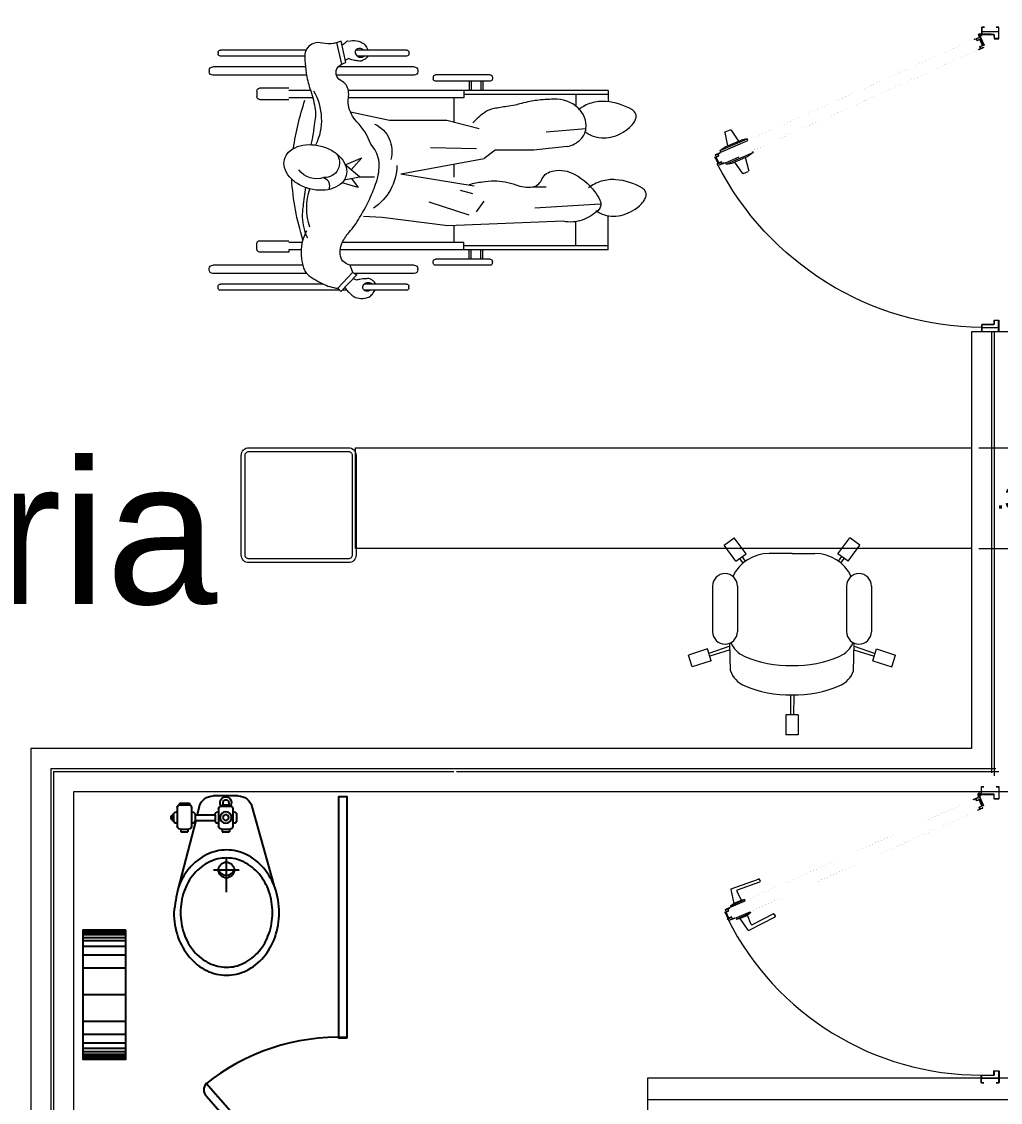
# Model space of a CAD drawing. Header units: millimetres. Extents: x 744843 to 745492, y 2520966 to 2521458.
# Drawn here: x 745340.557 to 745343.969, y 2521141.439 to 2521145.206 of the extents above; entities that cross this region are included whole.
import ezdxf

# ---------------------------------------------------------------- set-up
doc = ezdxf.new("R2010")
doc.units = ezdxf.units.MM
doc.header["$PDMODE"] = 35
doc.header["$PDSIZE"] = 1
for name, color, linetype, lineweight in [('A-Columnas_Secun', 74, 'Continuous', 20), ('A_Cotas_Interiores', 8, 'Continuous', 20), ('A_Muebles', 8, 'Continuous', 20), ('A_Muros', 30, 'Continuous', 20), ('A_Puertas', 8, 'Continuous', 0), ('A_Textos', 4, 'Continuous', 20), ('A_Ventanas', 4, 'Continuous', 20)]:
    doc.layers.add(name, color=color, linetype=linetype, lineweight=lineweight)
doc.layers.add('A_Mamparas de Baño', color=43, linetype='Continuous')
doc.layers.add('A_Muebles_fijos', color=8, linetype='Continuous')
doc.styles.add('escal 300', font='arial.ttf', dxfattribs={"height": 0.5})
doc.dimstyles.new('EJES', dxfattribs={"dimtxt": 0.25, "dimasz": 0.25, "dimexe": 0.5, "dimexo": 0.25, "dimgap": 0.01, "dimtad": 0, "dimtih": 1, "dimtoh": 1, "dimzin": 4, "dimdsep": 46, "dimtxsty": 'Standard', "dimblk": 'ORIGIN', "dimcen": 0.09, "dimclrd": 8, "dimclre": 8, "dimclrt": 4, "dimadec": 1, "dimazin": 0, "dimtfac": 1, "dimtofl": 0, "dimtmove": 2, "dimatfit": 3, "dimfxl": 0.15, "dimtolj": 1, "dimtzin": 0, "dimlwd": -1, "dimlwe": -1, "dimarcsym": 0})

# ---------------------------------------------------------------- blocks, each defined once
blk = doc.blocks.new('puerta 100')
at = {"layer": 'A_Puertas'}
for p, q in [((0.4022, 0.8858), (0.3627, 0.795)), ((0.4077, 0.8834), (0.3682, 0.7926)), ((0.4022, 0.8858), (0.39, 0.8691)), ((0.4077, 0.8834), (0.4022, 0.8858)), ((0.4121, 0.8882), (0.4102, 0.889)), ((0.3387, 0.8689), (0.3317, 0.8527)), ((0.333, 0.8485), (0.3704, 0.8241)), ((0.3417, 0.8705), (0.3864, 0.8608)), ((0.39, 0.8691), (0.3666, 0.8153)), ((0.4488, 0.8655), (0.4093, 0.7748)), ((0.4449, 0.8452), (0.4215, 0.7914)), ((0.4432, 0.8679), (0.4233, 0.822)), ((0.4488, 0.8655), (0.4433, 0.8679)), ((0.4437, 0.8722), (0.4449, 0.8717)), ((0.4488, 0.8655), (0.4449, 0.8452)), ((0.3627, 0.795), (0.3666, 0.8153)), ((0.4789, 0.8108), (0.4413, 0.8369)), ((0.4797, 0.8076), (0.4727, 0.7914)), ((0.3682, 0.7926), (0.3627, 0.795)), ((0.4038, 0.7772), (0.4093, 0.7748)), ((0.4093, 0.7748), (0.4215, 0.7914)), ((0.4687, 0.7895), (0.4253, 0.8002)), ((0, 0.0008), (0, -0.0554)), ((0.0079, 0.0036), (0.0079, 0.0018)), ((0.0079, 0.0008), (0.0079, -0.03)), ((0.0092, 0.0028), (0.0092, 0.0018)), ((0.0092, 0.0008), (0.0092, -0.03)), ((0.0163, 0.0065), (0.046, -0.0065)), ((0.0164, 0.0079), (0.0465, -0.0053)), ((0.0263, 0.0269), (0.0197, 0.0118)), ((0.0211, 0.0124), (0.024, 0.019)), ((0.024, 0.019), (0.0296, 0.0165)), ((0.0244, 0.0199), (0.0272, 0.0265)), ((0.031, 0.017), (0.0244, 0.0199)), ((0.0296, 0.0165), (0.0247, 0.0052)), ((0.0247, 0.0052), (0.0464, -0.0043)), ((0.0272, 0.0265), (0.026, 0.0271)), ((0.0272, 0.0265), (0.0263, 0.0269)), ((0.0269, 0.0076), (0.031, 0.017)), ((0.0467, -0.001), (0.0269, 0.0076)), ((0.0464, -0.0043), (0.0513, 0.007)), ((0.0508, 0.0084), (0.0467, -0.001)), ((0.0574, 0.0055), (0.0508, 0.0084)), ((0.0513, 0.007), (0.057, 0.0046)), ((0.057, 0.0046), (0.0541, -0.002)), ((0.0547, -0.0034), (0.0612, 0.0117)), ((0.0603, 0.0121), (0.0574, 0.0055)), ((0.0603, 0.0121), (0.0615, 0.0116)), ((0.0612, 0.0117), (0.0603, 0.0121)), ((1, 0.0009), (1, -0.0554)), ((0.0079, -0.03), (0.008, -0.0301)), ((0.008, -0.0301), (0.0091, -0.0301)), ((0.0091, -0.0301), (0.0092, -0.03)), ((0.0462, -0.0064), (0.0466, -0.0054)), ((0.0466, -0.0054), (0.0465, -0.0053))]:
    blk.add_line(p, q, dxfattribs=at)
at = {"layer": 'A_Puertas', "const_width": 0.000051}
for points in [[(0.0228, 0.0138), (0.0216, 0.011, -1), (0.0198, 0.0118), (0.4037, 0.8731), (0.4163, 0.9021, -1), (0.4181, 0.9013), (0.4169, 0.8985), (0.4173, 0.8983), (0.4186, 0.9011, 1), (0.4159, 0.9023), (0.4032, 0.8733), (0.0193, 0.012, 1), (0.022, 0.0108), (0.0233, 0.0136)], [(0.054, 0.0002), (0.0528, -0.0026, 1), (0.0546, -0.0034), (0.4385, 0.8579), (0.4511, 0.8869, 1), (0.4493, 0.8877), (0.4481, 0.885), (0.4476, 0.8851), (0.4489, 0.8879, -1), (0.4516, 0.8868), (0.4389, 0.8577), (0.055, -0.0035, -1), (0.0523, -0.0024), (0.0536, 0.0004)]]:
    blk.add_lwpolyline(points, format="xyb", close=True, dxfattribs=at)
at = {"layer": 'A_Puertas'}
for points in [[(0.444, 0.8911), (0.4242, 0.8998), (0.4201, 0.8903), (0.4135, 0.8932), (0.4106, 0.8866), (0.4097, 0.887), (0.4162, 0.9021, -2.414214), (0.4168, 0.9008), (0.4139, 0.8942), (0.4196, 0.8917), (0.4253, 0.9049), (0.4263, 0.9045), (0.4254, 0.9026), (0.4453, 0.894), (0.4461, 0.8959), (0.447, 0.8955), (0.4413, 0.8822), (0.4469, 0.8798), (0.4498, 0.8864, -2.414214), (0.4512, 0.8869), (0.4446, 0.8718), (0.4437, 0.8722), (0.4465, 0.8788), (0.4399, 0.8817)], [(-0.0153, -0.0074), (-0.0153, 0.0007, -0.414214), (-0.0143, 0.0018), (0.0092, 0.0018, -0.414214), (0.0102, 0.0007), (0.0102, -0.039, 0.414214), (0.0112, -0.04), (0.0234, -0.04, -0.414214), (0.0245, -0.0411), (0.0245, -0.0553, -0.414214), (0.0234, -0.0564), (-0.0143, -0.0564, -0.414214), (-0.0153, -0.0553), (-0.0153, -0.0472), (-0.0144, -0.0472), (-0.0144, -0.0553, 0.414214), (-0.0143, -0.0554), (0.0234, -0.0554, 0.414214), (0.0236, -0.0553), (0.0236, -0.0411, 0.414214), (0.0234, -0.041), (0.0112, -0.041, -0.414214), (0.0093, -0.039), (0.0093, 0.0007, 0.414214), (0.0092, 0.0008), (-0.0143, 0.0008, 0.414214), (-0.0144, 0.0007), (-0.0144, -0.0074)], [(1.0153, -0.0074), (1.0153, 0.0008, 0.414214), (1.0143, 0.0018), (0.9908, 0.0018, 0.414214), (0.9898, 0.0008), (0.9898, -0.039, -0.414214), (0.9888, -0.04), (0.9766, -0.04, 0.414214), (0.9755, -0.041), (0.9755, -0.0553, 0.414214), (0.9766, -0.0563), (1.0143, -0.0563, 0.414214), (1.0153, -0.0553), (1.0153, -0.0471), (1.0144, -0.0471), (1.0144, -0.0553, -0.414214), (1.0143, -0.0554), (0.9766, -0.0554, -0.414214), (0.9764, -0.0553), (0.9764, -0.041, -0.414214), (0.9766, -0.0409), (0.9888, -0.0409, 0.414214), (0.9907, -0.039), (0.9907, 0.0008, -0.414214), (0.9908, 0.0009), (1.0143, 0.0009, -0.414214), (1.0144, 0.0008), (1.0144, -0.0074)]]:
    blk.add_lwpolyline(points, format="xyb", close=True, dxfattribs=at)
blk.add_circle((0.0112, 0.0075), 0.00206, dxfattribs=at)
for centre, radius, start, end in [((-0.0132, -0.0073), 1.0133, 0.5148, 63.0151), ((0.3351, 0.8515), 0.00361, 160.494, 235.1824), ((0.3411, 0.868), 0.00255, 77.5154, 158.651), ((0.4774, 0.8087), 0.00255, 334.3213, 55.4569), ((0.4695, 0.793), 0.00361, 257.7899, 332.4783), ((0.0112, 0.0075), 0.00515, 246.3532, 229.4548), ((0.0207, 0.0114), 0.00103, 156.4861, 66.4861), ((0.0537, -0.003), 0.00103, 66.4861, 336.4861)]:
    blk.add_arc(centre, radius, start, end, dxfattribs=at)
blk = doc.blocks.new('Silla_Minus')
at = {"layer": 'A_Muebles'}
for p, q in [((-8.909, -8.6868), (-8.909, -9.6919)), ((-8.909, -8.6868), (-8.7818, -8.6868)), ((-8.8943, -8.6868), (-8.8943, -9.2283)), ((-8.3126, -8.6868), (-8.3546, -8.6868)), ((-8.3273, -8.6868), (-8.3273, -9.2283)), ((-8.3126, -8.6868), (-8.3126, -9.661)), ((-8.738, -8.7174), (-8.7535, -8.9618)), ((-8.4558, -8.7707), (-8.4692, -8.9199)), ((-8.8943, -8.808), (-8.8039, -8.808)), ((-8.3273, -8.808), (-8.371, -8.808)), ((-8.8024, -8.8546), (-8.8202, -9.288)), ((-8.6735, -8.9711), (-8.6735, -8.9199)), ((-8.9675, -9.1295), (-8.9675, -9.3346)), ((-8.959, -9.121), (-8.9532, -9.121)), ((-8.9446, -9.1295), (-8.9446, -9.3346)), ((-8.7668, -9.1808), (-8.7268, -9.1528)), ((-8.2771, -9.1295), (-8.2771, -9.3346)), ((-8.2627, -9.121), (-8.2685, -9.121)), ((-8.2541, -9.1295), (-8.2541, -9.3346)), ((-8.9446, -9.1566), (-8.909, -9.1566)), ((-8.9446, -9.1641), (-8.909, -9.1641)), ((-8.6247, -9.4651), (-8.6691, -9.1901)), ((-8.5314, -9.1808), (-8.5269, -9.3532)), ((-8.2771, -9.1566), (-8.3126, -9.1566)), ((-8.2771, -9.1641), (-8.3126, -9.1641)), ((-8.9446, -9.2005), (-8.909, -9.2005)), ((-8.9446, -9.208), (-8.909, -9.208)), ((-8.909, -9.2283), (-8.8824, -9.2283)), ((-8.8824, -9.2283), (-8.8824, -9.6842)), ((-8.7802, -9.2087), (-8.7313, -9.3579)), ((-8.7002, -9.1948), (-8.6868, -9.2414)), ((-8.3393, -9.2283), (-8.3393, -9.6607)), ((-8.3126, -9.2283), (-8.3393, -9.2283)), ((-8.2771, -9.2005), (-8.3126, -9.2005)), ((-8.2771, -9.208), (-8.3126, -9.208)), ((-8.8824, -9.2647), (-8.8192, -9.2647)), ((-8.6377, -9.2647), (-8.5876, -9.2647)), ((-8.4319, -9.2647), (-8.3393, -9.2647)), ((-8.8202, -9.288), (-8.789, -9.535)), ((-8.959, -9.3432), (-8.9532, -9.3432)), ((-8.2627, -9.3432), (-8.2685, -9.3432)), ((-9.0523, -9.4342), (-9.0465, -9.4342)), ((-8.9979, -9.4141), (-8.9979, -9.6393)), ((-8.9851, -9.4013), (-8.9797, -9.4013)), ((-8.9668, -9.4141), (-8.9668, -9.6562)), ((-8.2548, -9.4141), (-8.2548, -9.7062)), ((-8.2366, -9.4013), (-8.242, -9.4013)), ((-8.2237, -9.4141), (-8.2237, -9.699)), ((-8.1694, -9.4342), (-8.1752, -9.4342)), ((-9.0608, -9.4428), (-9.0608, -9.6021)), ((-9.0379, -9.4428), (-9.0379, -9.6016)), ((-8.1837, -9.4428), (-8.1837, -9.6279)), ((-8.1608, -9.4428), (-8.1608, -9.6332)), ((-8.4247, -9.507), (-8.3938, -9.6532)), ((-8.789, -9.535), (-8.7846, -9.6049)), ((-8.6365, -9.6197), (-8.6365, -9.5638)), ((-9.0658, -9.689), (-9.0029, -9.6296)), ((-9.0233, -9.6311), (-9.0168, -9.6427)), ((-8.9946, -9.6456), (-9.0029, -9.6296)), ((-8.6424, -9.6499), (-8.6765, -9.6243)), ((-8.6765, -9.6243), (-8.6581, -9.685)), ((-8.6477, -9.6765), (-8.6365, -9.6197)), ((-8.6365, -9.6197), (-8.591, -9.673)), ((-8.5654, -9.6104), (-8.61, -9.6507)), ((-8.591, -9.673), (-8.5654, -9.6104)), ((-9.0608, -9.6669), (-9.0608, -9.6843)), ((-9.0533, -9.701), (-8.9938, -9.6448)), ((-8.9668, -9.6562), (-8.9954, -9.6441)), ((-8.2071, -9.6702), (-8.1271, -9.6888)), ((-8.1919, -9.6601), (-8.1984, -9.6717)), ((-9.0658, -9.689), (-9.0533, -9.701)), ((-9.0608, -9.6938), (-9.0608, -10.1411)), ((-8.2139, -9.6862), (-8.133, -9.705)), ((-9.0379, -9.7547), (-9.0379, -10.1411)), ((-8.3393, -9.7948), (-8.3393, -9.8845)), ((-8.9979, -9.8176), (-8.9979, -10.1697)), ((-8.9668, -9.8321), (-8.9668, -10.1697)), ((-8.909, -9.8385), (-8.909, -9.8845)), ((-8.8824, -9.8346), (-8.8824, -9.8845)), ((-8.3126, -9.8026), (-8.3126, -9.8845)), ((-8.2548, -9.818), (-8.2548, -10.1697)), ((-8.2237, -9.8222), (-8.2237, -10.1697)), ((-8.1837, -9.8246), (-8.1837, -10.1411)), ((-8.1608, -9.8196), (-8.1608, -10.1411)), ((-8.909, -9.8845), (-8.9179, -9.8845)), ((-8.9179, -9.8845), (-8.9179, -9.9938)), ((-8.8756, -9.9938), (-8.8756, -9.8845)), ((-8.3461, -9.9938), (-8.3461, -9.8845)), ((-8.3037, -9.8845), (-8.3037, -9.9938)), ((-8.9072, -10.0045), (-8.8863, -10.0045)), ((-8.3144, -10.0045), (-8.3354, -10.0045)), ((-9.0523, -10.1496), (-9.0465, -10.1496)), ((-8.1694, -10.1496), (-8.1752, -10.1496)), ((-8.9851, -10.1825), (-8.9797, -10.1825)), ((-8.2366, -10.1825), (-8.242, -10.1825))]:
    blk.add_line(p, q, dxfattribs=at)
for points in [[(-8.7622, -8.7334, -0.02761), (-8.7709, -8.7201, -0.039646), (-8.7756, -8.7101, -0.146099), (-8.7805, -8.6405, -0.128587), (-8.7445, -8.5703, -0.049413), (-8.728, -8.5552, -0.065771), (-8.7134, -8.547, -0.368752), (-8.6786, -8.5588, -0.114899), (-8.6467, -8.6588, -0.093922), (-8.6525, -8.713, -0.093617), (-8.6778, -8.7614)], [(-8.4692, -8.7707, -0.02761), (-8.4778, -8.7574, -0.039646), (-8.4825, -8.7474, -0.146099), (-8.4875, -8.6778, -0.128587), (-8.4514, -8.6076, -0.049413), (-8.4349, -8.5925, -0.065771), (-8.4203, -8.5843, -0.368752), (-8.3855, -8.5961, -0.114899), (-8.3536, -8.6961, -0.093922), (-8.3594, -8.7503, -0.093617), (-8.3847, -8.7987)], [(-8.6646, -9.2087, 0.028814), (-8.6545, -9.1586, 0.034107), (-8.6513, -9.1155, 0.092578), (-8.6661, -9.0335, -0.123504), (-8.6735, -8.9711, -0.267799), (-8.6479, -8.9375, 0.228638), (-8.6157, -8.9012, 0.179231), (-8.622, -8.8225, 0.127594), (-8.6913, -8.7381, 0.036639), (-8.7232, -8.7182, 0.107238), (-8.7357, -8.7148, 0.228587), (-8.7629, -8.7261, 0.094381), (-8.7979, -8.7847, 0.071996), (-8.8051, -8.819, 0.070714), (-8.8024, -8.8546)], [(-8.5225, -8.8406, -0.137825), (-8.4961, -8.7908, -0.17486), (-8.4558, -8.7707, -0.240836), (-8.3781, -8.7996, -0.200219), (-8.3447, -8.8919, -0.012905), (-8.3494, -8.955, -0.031711), (-8.3536, -8.9805, -0.004257), (-8.3612, -9.0122, 0.005586), (-8.367, -9.0364, 0.022385), (-8.3724, -9.0671, -0.014259), (-8.3803, -9.1155, -0.101121), (-8.3937, -9.1482, -0.057909), (-8.4336, -9.1948)], [(-9.0379, -9.5591, -0.045968), (-9.0307, -9.5637, -0.062563), (-9.0263, -9.5682, -0.039214), (-9.0193, -9.5788, -0.093432), (-9.0176, -9.5839, -0.044057), (-9.0174, -9.589, -0.012259), (-9.0188, -9.6075, -0.023943), (-9.0203, -9.6178, -0.018258), (-9.0233, -9.6311)], [(-8.9668, -9.6562, 0.10023), (-8.9549, -9.6787, 0.144881), (-8.9402, -9.6888, 0.097572), (-8.9114, -9.6921, 0.093666), (-8.8824, -9.6842, 0.066657), (-8.8436, -9.6584, -0.046022), (-8.789, -9.6189, -0.026375), (-8.7106, -9.5778, -0.034278), (-8.6468, -9.5537, -0.101906), (-8.5722, -9.547, -0.11518), (-8.5136, -9.577, -0.108908), (-8.4296, -9.6294, 0.155869), (-8.367, -9.6609, 0.075699), (-8.3412, -9.661, -0.070688), (-8.3136, -9.6609, -0.250995), (-8.2762, -9.6881, 0.307803), (-8.2425, -9.7075, 0.18632), (-8.2229, -9.6981, 0.123875), (-8.2071, -9.6702)], [(-9.0878, -9.5832, -0.035854), (-9.0754, -9.5712, -0.02889), (-9.0695, -9.5668, -0.023367), (-9.0615, -9.5621)], [(-9.0608, -9.5785, 0.074241), (-9.0637, -9.5844, 0.085352), (-9.0645, -9.59, 0.076373), (-9.0628, -9.5985, 0.116837), (-9.0597, -9.6033, 0.102799), (-9.0555, -9.6059, 0.090224), (-9.05, -9.6069, 0.114062), (-9.0432, -9.6053, 0.096574), (-9.0367, -9.6003, 0.086284), (-9.0334, -9.595, 0.068982), (-9.0315, -9.5875, 0.127335), (-9.0327, -9.5799, 0.107053), (-9.0379, -9.5724)], [(-8.1835, -9.5887, 0.045968), (-8.1903, -9.5938, 0.062563), (-8.1945, -9.5986, 0.039214), (-8.2007, -9.6096, 0.093432), (-8.202, -9.6148, 0.044057), (-8.2019, -9.62, 0.012259), (-8.1994, -9.6383, 0.023943), (-8.1972, -9.6485, 0.018258), (-8.1932, -9.6615)], [(-8.1372, -9.6024, 0.007213), (-8.1398, -9.6002, 0.02889), (-8.1458, -9.5958, 0.043351), (-8.1608, -9.5877)], [(-9.0509, -9.675, -0.023788), (-9.0655, -9.6627, -0.029716), (-9.076, -9.6517, -0.014106), (-9.0874, -9.6375, -0.007837), (-9.0894, -9.6347, -0.126486)], [(-8.1608, -9.6048, -0.100441), (-8.1561, -9.6122, -0.085352), (-8.1549, -9.6178, -0.076373), (-8.156, -9.6264, -0.116837), (-8.1588, -9.6314, -0.102799), (-8.1628, -9.6343, -0.090224), (-8.1682, -9.6356, -0.114062), (-8.1751, -9.6345, -0.096574), (-8.182, -9.6299, -0.086284), (-8.1856, -9.6249, -0.068982), (-8.1879, -9.6175, -0.127335), (-8.1873, -9.6098, -0.086498), (-8.1837, -9.6033)], [(-8.1432, -9.685, 0.011378), (-8.1393, -9.6807, 0.014106), (-8.1279, -9.6665, 0.007837), (-8.1259, -9.6637, 0.126486)], [(-8.8383, -9.8177, -0.069883), (-8.8864, -9.8355, -0.07999), (-8.9313, -9.838, -0.033203), (-8.9723, -9.8309, -0.076599), (-8.989, -9.824, -0.109228), (-9.0105, -9.8035, -0.048064), (-9.0424, -9.7447, -0.049606), (-9.0512, -9.7162, -0.017184), (-9.0539, -9.7005)], [(-8.1271, -9.6888, 0.02161), (-8.1326, -9.7038, 0.025807), (-8.136, -9.7168, 0.117541), (-8.1347, -9.7587, -0.152168), (-8.136, -9.7914, -0.137553), (-8.1518, -9.8138, -0.144619), (-8.176, -9.824, -0.04388), (-8.1985, -9.8244, -0.020178), (-8.247, -9.8193, -0.045546), (-8.3046, -9.8053, 0.036632), (-8.3758, -9.7867, 0.102286), (-8.4318, -9.7879, 0.025035), (-8.5154, -9.8018)], [(-8.6757, -9.8224, -0.013145), (-8.7471, -9.8312, -0.051413), (-8.7868, -9.834, -0.052386), (-8.8269, -9.8285, -0.052386), (-8.865, -9.8148)]]:
    blk.add_lwpolyline(points, format="xyb", dxfattribs=at)
for points in [[(-8.5225, -8.8406), (-8.5358, -8.9665), (-8.5358, -9.1109), (-8.5669, -9.1528)], [(-8.6247, -9.4651), (-8.5669, -9.1528)], [(-8.4558, -9.1715), (-8.4247, -9.2926)], [(-8.4247, -9.2926), (-8.4247, -9.507)]]:
    blk.add_lwpolyline(points, dxfattribs=at)
blk.add_lwpolyline([(-8.6809, -9.806, 0.06986), (-8.6624, -9.8502, 0.081696), (-8.636, -9.8817, 0.106931), (-8.6016, -9.9003, 0.135736), (-8.5706, -9.9007, 0.135736), (-8.5437, -9.8851, 0.106931), (-8.5229, -9.852, 0.081696), (-8.5153, -9.8116, 0.06986), (-8.5209, -9.764, 0.06986), (-8.5394, -9.7198, 0.081696), (-8.5658, -9.6884, 0.106931), (-8.6002, -9.6698, 0.135736), (-8.6313, -9.6694, 0.135736), (-8.6581, -9.685, 0.106931), (-8.679, -9.7181, 0.081696), (-8.6865, -9.7584, 0.06986)], format="xyb", close=True, dxfattribs=at)
for centre, radius, start, end in [((-8.959, -9.1295), 0.00856, 90, 180), ((-8.9532, -9.1295), 0.00856, 0, 90), ((-8.2685, -9.1295), 0.00856, 90, 180), ((-8.2627, -9.1295), 0.00856, 0, 90), ((-8.959, -9.3346), 0.00856, 180, 270), ((-8.9532, -9.3346), 0.00856, 270, 0), ((-8.2685, -9.3346), 0.00856, 180, 270), ((-8.2627, -9.3346), 0.00856, 270, 0), ((-9.0523, -9.4428), 0.00856, 90, 180), ((-9.0465, -9.4428), 0.00856, 0, 90), ((-8.9851, -9.4141), 0.0128, 90, 180), ((-8.9797, -9.4141), 0.0128, 0, 90), ((-8.242, -9.4141), 0.0128, 90, 180), ((-8.2366, -9.4141), 0.0128, 0, 90), ((-8.1752, -9.4428), 0.00856, 90, 180), ((-8.1694, -9.4428), 0.00856, 0, 90), ((-8.5897, -9.6749), 0.1958, 91.1185, 146.7734), ((-8.5401, -9.6104), 0.1125, 24.9415, 106.1787), ((-9.0188, -9.6124), 0.074, 154.8322, 197.4997), ((-8.199, -9.6432), 0.074, 346.3076, 33.3963), ((-8.583, -9.7498), 0.0556, 52.5424, 183.092), ((-8.6704, -9.767), 0.035, 23.9237, 112.299), ((-8.561, -9.7801), 0.0822, 160.6396, 234.0027), ((-8.4225, -9.982), 0.2195, 60.2615, 115.4837), ((-8.5868, -8.9235), 0.9519, 252.5686, 266.528), ((-8.7518, -9.5891), 0.2281, 251.3898, 288.0972), ((-8.6581, -8.9235), 0.9519, 277.7438, 288.9333), ((-8.9072, -9.9938), 0.0107, 180, 270), ((-8.8863, -9.9938), 0.0107, 270, 0), ((-8.3354, -9.9938), 0.0107, 180, 270), ((-8.3144, -9.9938), 0.0107, 270, 0), ((-9.0523, -10.1411), 0.00856, 180, 270), ((-9.0465, -10.1411), 0.00856, 270, 0), ((-8.1752, -10.1411), 0.00856, 180, 270), ((-8.1694, -10.1411), 0.00856, 270, 0), ((-8.9851, -10.1697), 0.0128, 180, 270), ((-8.9797, -10.1697), 0.0128, 270, 0), ((-8.242, -10.1697), 0.0128, 180, 270), ((-8.2366, -10.1697), 0.0128, 270, 0)]:
    blk.add_arc(centre, radius, start, end, dxfattribs=at)
blk = doc.blocks.new('_Origin')
at = {"color": 0, "linetype": 'ByBlock', "lineweight": -2}
blk.add_line((0, 0), (-1, 0), dxfattribs=at)
blk.add_circle((0, 0), 0.5, dxfattribs=at)
blk = doc.blocks.new('*D302')
at = {"layer": 'A_Cotas_Interiores', "color": 8, "transparency": 16777216}
for p, q in [((745343.8937, 2521143.7204), (745344.0752, 2521143.7204)), ((745344.0252, 2521143.6704), (745344.0252, 2521143.5922)), ((745344.0252, 2521143.419), (745344.0252, 2521143.4972)), ((745343.8937, 2521143.369), (745344.0752, 2521143.369))]:
    blk.add_line(p, q, dxfattribs=at)
at = {"layer": 'Defpoints', "color": 0, "transparency": 16777216}
for p in [(745343.8687, 2521143.7204), (745343.8687, 2521143.369), (745344.0252, 2521143.369)]:
    blk.add_point(p, dxfattribs=at)
at = {"layer": 'A_Cotas_Interiores', "color": 8, "transparency": 16777216, "xscale": 0.05, "yscale": 0.05, "zscale": 0.05}
for p, rotation in [((745344.0252, 2521143.7204), 90), ((745344.0252, 2521143.369), 270)]:
    blk.add_blockref('_Origin', p, dxfattribs=dict(at, rotation=rotation))
at = {"layer": 'A_Cotas_Interiores', "color": 4, "transparency": 16777216, "insert": (745344.0252, 2521143.5447), "char_height": 0.075, "attachment_point": 5}
blk.add_mtext('\\A1;.35', dxfattribs=at)
blk = doc.blocks.new('Puerta 100_INT')
at = {"layer": 'A_Puertas'}
for p, q in [((0.2159, 2.9731), (0.2322, 2.9802)), ((0.2316, 2.9787), (0.2245, 2.9756)), ((0.2364, 2.9838), (0.2506, 2.9513)), ((0.2379, 2.9839), (0.2519, 2.9519)), ((0.2411, 2.993), (0.243, 2.993)), ((0.2419, 2.9916), (0.243, 2.9916)), ((0.244, 3.0015), (0.3046, 3.0015)), ((0.244, 2.993), (0.2772, 2.993)), ((0.244, 2.9916), (0.2772, 2.9916)), ((0.2772, 2.993), (0.2773, 2.9928)), ((0.2773, 2.9917), (0.2772, 2.9916)), ((0.2773, 2.9928), (0.2773, 2.9917)), ((0.2163, 2.9721), (0.2158, 2.9734)), ((0.2163, 2.9721), (0.2159, 2.9731)), ((0.2235, 2.9752), (0.2163, 2.9721)), ((0.2266, 2.9681), (0.2235, 2.9752)), ((0.2245, 2.9756), (0.2271, 2.9695)), ((0.2367, 2.9725), (0.2266, 2.9681)), ((0.2271, 2.9695), (0.2393, 2.9748)), ((0.2318, 2.9365), (0.239, 2.9396)), ((0.2485, 2.9426), (0.2323, 2.9355)), ((0.2359, 2.9467), (0.246, 2.9511)), ((0.239, 2.9396), (0.2359, 2.9467)), ((0.246, 2.9511), (0.2367, 2.9725)), ((0.2495, 2.9514), (0.2373, 2.9461)), ((0.2373, 2.9461), (0.24, 2.94)), ((0.2393, 2.9748), (0.2495, 2.9514)), ((0.24, 2.94), (0.2471, 2.9431)), ((0.2507, 2.9512), (0.2506, 2.9513)), ((0.2518, 2.9517), (0.2507, 2.9512)), ((0.2318, 2.9365), (0.2324, 2.9351)), ((0.2323, 2.9355), (0.2318, 2.9365)), ((-0.6281, 2.6623), (-0.5326, 2.6961)), ((-0.5291, 2.6849), (-0.6073, 2.6574)), ((-0.529, 2.6942), (-0.5276, 2.688)), ((-0.6298, 2.6592), (-0.6194, 2.6109)), ((-0.6084, 2.6533), (-0.5937, 2.6221)), ((-0.63, 2.6028), (-0.5805, 2.6243)), ((-0.63, 2.6028), (-0.618, 2.6115)), ((-0.6282, 2.5988), (-0.63, 2.6028)), ((-0.6282, 2.5988), (-0.5788, 2.6203)), ((-0.618, 2.6115), (-0.5951, 2.6215)), ((-0.5805, 2.6243), (-0.5951, 2.6215)), ((-0.5788, 2.6203), (-0.5805, 2.6243)), ((-0.6317, 2.5957), (-0.6323, 2.597)), ((-0.6116, 2.5605), (-0.5621, 2.582)), ((-0.6098, 2.5566), (-0.5604, 2.5781)), ((-0.5953, 2.5594), (-0.5724, 2.5693)), ((-0.5604, 2.5781), (-0.5724, 2.5693)), ((-0.5582, 2.5379), (-0.571, 2.5699)), ((-0.565, 2.5173), (-0.4752, 2.5641)), ((-0.5621, 2.582), (-0.5604, 2.5781)), ((-0.481, 2.5744), (-0.5544, 2.5359)), ((-0.4741, 2.5682), (-0.4777, 2.5734)), ((-0.6162, 2.5601), (-0.6156, 2.5588)), ((-0.6116, 2.5605), (-0.6098, 2.5566)), ((-0.6098, 2.5566), (-0.5953, 2.5594)), ((-0.5685, 2.5182), (-0.5967, 2.5588)), ((0.2439, 2.0016), (0.3046, 2.0016))]:
    blk.add_line(p, q, dxfattribs=at)
for points in [[(0.2529, 3.0179), (0.2441, 3.0179, 0.414214), (0.243, 3.0168), (0.243, 2.9916, 0.414214), (0.2441, 2.9905), (0.287, 2.9905, -0.414214), (0.2881, 2.9894), (0.2881, 2.9762, 0.414214), (0.2892, 2.9751), (0.3045, 2.9751, 0.414214), (0.3056, 2.9762), (0.3056, 3.0168, 0.414214), (0.3045, 3.0179), (0.2957, 3.0179), (0.2957, 3.0169), (0.3045, 3.0169, -0.414214), (0.3046, 3.0168), (0.3046, 2.9762, -0.414214), (0.3045, 2.9761), (0.2892, 2.9761, -0.414214), (0.289, 2.9762), (0.289, 2.9894, 0.414214), (0.287, 2.9915), (0.2441, 2.9915, -0.414214), (0.244, 2.9916), (0.244, 3.0168, -0.414214), (0.2441, 3.0169), (0.2529, 3.0169)], [(-0.6366, 2.5597), (-0.6459, 2.5811), (-0.6357, 2.5855), (-0.6388, 2.5926), (-0.6317, 2.5957), (-0.6322, 2.5967), (-0.6484, 2.5896, 2.414214), (-0.647, 2.5891), (-0.6399, 2.5922), (-0.6372, 2.5861), (-0.6514, 2.5799), (-0.651, 2.5788), (-0.649, 2.5797), (-0.6397, 2.5584), (-0.6417, 2.5575), (-0.6413, 2.5565), (-0.627, 2.5627), (-0.6244, 2.5566), (-0.6315, 2.5535, 2.414214), (-0.6321, 2.552), (-0.6158, 2.5591), (-0.6162, 2.5601), (-0.6234, 2.557), (-0.6265, 2.5641)], [(0.2529, 1.9851), (0.2441, 1.9851, -0.414214), (0.243, 1.9862), (0.243, 2.0115, -0.414214), (0.2441, 2.0126), (0.2869, 2.0126, 0.414214), (0.288, 2.0137), (0.288, 2.0269, -0.414214), (0.2891, 2.028), (0.3045, 2.028, -0.414214), (0.3056, 2.0269), (0.3056, 1.9862, -0.414214), (0.3045, 1.9851), (0.2957, 1.9851), (0.2957, 1.9861), (0.3045, 1.9861, 0.414214), (0.3046, 1.9862), (0.3046, 2.0269, 0.414214), (0.3045, 2.027), (0.2891, 2.027, 0.414214), (0.289, 2.0269), (0.289, 2.0137, -0.414214), (0.2869, 2.0116), (0.2441, 2.0116, 0.414214), (0.2439, 2.0115), (0.2439, 1.9862, 0.414214), (0.2441, 1.9861), (0.2529, 1.9861)]]:
    blk.add_lwpolyline(points, format="xyb", close=True, dxfattribs=at)
at = {"layer": 'A_Puertas', "const_width": 0.0000549}
for points in [[(0.2301, 2.9768), (0.2331, 2.9782, 1), (0.2322, 2.9802), (-0.6172, 2.6032), (-0.6484, 2.5896, 1), (-0.6476, 2.5876), (-0.6445, 2.5889), (-0.6444, 2.5885), (-0.6474, 2.5871, -1), (-0.6486, 2.5901), (-0.6174, 2.6037), (0.232, 2.9806, -1), (0.2333, 2.9777), (0.2303, 2.9764)], [(0.2447, 2.9433), (0.2477, 2.9446, -1), (0.2485, 2.9426), (-0.6008, 2.5656), (-0.6321, 2.552, -1), (-0.633, 2.554), (-0.6299, 2.5553), (-0.6301, 2.5558), (-0.6332, 2.5545, 1), (-0.6319, 2.5516), (-0.6006, 2.5652), (0.2487, 2.9421, 1), (0.2475, 2.945), (0.2445, 2.9437)]]:
    blk.add_lwpolyline(points, format="xyb", close=True, dxfattribs=at)
at = {"layer": 'A_Puertas'}
blk.add_circle((0.2368, 2.9893), 0.00222, dxfattribs=at)
for centre, radius, start, end in [((0.2368, 2.9893), 0.00555, 40.5452, 23.6468), ((0.2326, 2.9792), 0.00111, 203.5139, 113.5139), ((0.2481, 2.9436), 0.00111, 293.5139, 203.5139), ((-0.5316, 2.6936), 0.00275, 12.4846, 111.349), ((-0.5303, 2.6874), 0.00275, 295.088, 12.4846), ((-0.6271, 2.6598), 0.00275, 111.349, 192.4846), ((-0.6061, 2.6549), 0.00275, 115.088, 214.5431), ((-0.48, 2.5719), 0.00275, 34.5431, 111.9397), ((-0.4764, 2.5666), 0.00275, 295.6787, 34.5431), ((0.243, 3.0015), 0.9889, 206.7163, 270.0589), ((-0.5555, 2.5385), 0.00275, 192.4846, 291.9397), ((-0.5662, 2.5198), 0.00275, 214.5431, 295.6787)]:
    blk.add_arc(centre, radius, start, end, dxfattribs=at)
blk = doc.blocks.new('Porta_rollo_planta')
at = {"layer": 'A_Muebles_fijos'}
for p, q in [((0.0043, -0.15), (0.0043, 0)), ((0.0095, -0.15), (0.0095, 0)), ((0.0166, -0.15), (0.0166, 0)), ((0.0262, -0.15), (0.0262, 0)), ((0.0372, -0.15), (0.0372, 0)), ((0.0566, -0.15), (0.0566, 0)), ((0.0869, -0.15), (0.0869, 0)), ((0.1321, -0.15), (0.1321, 0)), ((0.225, -0.15), (0.225, 0)), ((0.3179, -0.15), (0.3179, 0)), ((0.3631, -0.15), (0.3631, 0)), ((0.3934, -0.15), (0.3934, 0)), ((0.4128, -0.15), (0.4128, 0)), ((0.4238, -0.15), (0.4238, 0)), ((0.4334, -0.15), (0.4334, 0)), ((0.4405, -0.15), (0.4405, 0)), ((0.4457, -0.15), (0.4457, 0))]:
    blk.add_line(p, q, dxfattribs=at)
at = {"layer": 'A_Muebles_fijos', "ltscale": 0.0065}
blk.add_lwpolyline([(0.45, -0.15), (0.45, 0), (0, 0), (0, -0.15)], close=True, dxfattribs=at)
blk = doc.blocks.new('MUBA03PL')
at = {"layer": 'A_Muebles_fijos', "linetype": 'ByBlock'}
for p, q in [((-0.0379, 0.1574), (-0.0329, 0.1574)), ((-0.0379, 0.1574), (-0.0379, 0.1224)), ((-0.0329, 0.1549), (-0.0329, 0.1249)), ((-0.0229, 0.1649), (0.0421, 0.1649)), ((-0.0079, 0.1649), (-0.0079, 0.1674)), ((0.0021, 0.1824), (0.0221, 0.1824)), ((0.0021, 0.1774), (0.0021, 0.1824)), ((0.0021, 0.1774), (0.0221, 0.1774)), ((0.0071, 0.1824), (0.0071, 0.1874)), ((0.0071, 0.1874), (0.0171, 0.1874)), ((0.0171, 0.1824), (0.0171, 0.1874)), ((0.0221, 0.1774), (0.0221, 0.1824)), ((0.0321, 0.1649), (0.0321, 0.1674)), ((0.0521, 0.1549), (0.0521, 0.1249)), ((0.0521, 0.1524), (0.0621, 0.1524)), ((0.0621, 0.1524), (0.0621, 0.1274)), ((-0.0379, 0.1224), (-0.0329, 0.1224)), ((-0.0229, 0.1149), (0.0421, 0.1149)), ((-0.0079, 0.1149), (-0.0079, 0.1124)), ((0.0321, 0.1149), (0.0321, 0.1124)), ((0.0521, 0.1274), (0.0621, 0.1274)), ((0.0021, 0.1024), (0.0021, 0.0329)), ((0.0021, 0.1024), (0.0221, 0.1024)), ((0.0221, 0.1024), (0.0221, 0.0329)), ((-0.0403, 0.0054), (-0.0329, 0.0054)), ((-0.0329, 0.0079), (-0.0279, 0.0079)), ((-0.0329, 0.0079), (-0.0329, -0.0171)), ((-0.0279, 0.0104), (-0.0279, -0.0196)), ((-0.0179, 0.0204), (0.0421, 0.0204)), ((-0.0079, 0.0204), (-0.0079, 0.0229)), ((0.0021, 0.0329), (0.0221, 0.0329)), ((0.0321, 0.0204), (0.0321, 0.0229)), ((0.0521, 0.0104), (0.0521, -0.0196)), ((0.0521, 0.0079), (0.0621, 0.0079)), ((0.0621, 0.0079), (0.0621, -0.0171)), ((-0.0403, -0.0146), (-0.0329, -0.0146)), ((-0.0329, -0.0171), (-0.0279, -0.0171)), ((-0.0179, -0.0296), (0.0421, -0.0296)), ((-0.0079, -0.0296), (-0.0079, -0.0321)), ((0.0321, -0.0296), (0.0321, -0.0321)), ((0.0521, -0.0171), (0.0621, -0.0171)), ((0.0021, -0.0421), (0.0221, -0.0421))]:
    blk.add_line(p, q, dxfattribs=at)
at = {"layer": 'A_Muebles_fijos'}
for p, q in [((0.0221, 0.1004), (0.2627, 0.163)), ((-0.026, 0.0878), (0.0021, 0.0951)), ((-0.0633, -0.0473), (-0.0634, 0.0394)), ((0.1949, -0.0506), (0.1948, 0.0381)), ((0.1558, -0.0063), (0.2719, -0.0063)), ((-0.0268, -0.0954), (0.2474, -0.1722))]:
    blk.add_line(p, q, dxfattribs=at)
at = {"layer": 'A_Muebles_fijos', "linetype": 'ByBlock'}
for radius in [0.02, 0.01]:
    blk.add_circle((0.0121, -0.0046), radius, dxfattribs=at)
for centre, radius, start, end in [((-0.0229, 0.1549), 0.01, 90, 180), ((0.0021, 0.1674), 0.01, 90, 180), ((0.0221, 0.1674), 0.01, 0, 90), ((0.0421, 0.1549), 0.01, 0, 90), ((-0.0229, 0.1249), 0.01, 180, 270), ((0.0421, 0.1249), 0.01, 270, 0), ((0.0021, 0.1124), 0.01, 180, 270), ((0.0221, 0.1124), 0.01, 270, 360), ((-0.0403, -0.0046), 0.02, 51.6533, 308.3504), ((-0.0403, -0.0046), 0.01, 90, 273.7189), ((-0.0179, 0.0104), 0.01, 90, 180), ((0.0021, 0.0229), 0.01, 90, 180), ((0.0221, 0.0229), 0.01, 0, 90), ((0.0421, 0.0104), 0.01, 0, 90), ((-0.0179, -0.0196), 0.01, 180, 270), ((0.0021, -0.0321), 0.01, 180, 270), ((0.0221, -0.0321), 0.01, 270, 360), ((0.0421, -0.0196), 0.01, 270, 0)]:
    blk.add_arc(centre, radius, start, end, dxfattribs=at)
at = {"layer": 'A_Muebles_fijos'}
for centre, radius, start, end in [((-0.0134, 0.0395), 0.05, 104.5951, 180.0603), ((0.1845, -0.0063), 0.0293, 290.7153, 69.4053), ((-0.0133, -0.0472), 0.05, 180.0603, 254.3453)]:
    blk.add_arc(centre, radius, start, end, dxfattribs=at)
at = {"layer": 'A_Muebles_fijos', "extrusion": (0, 0, -1)}
for centre, major_axis, start_param, end_param in [((0.3304, -0.0457), (0.1556, -0.1556), 3.227029, 3.590943), ((0.4731, -0.8453), (-0.7283, -0.7283), 2.145678, 2.22961), ((0.3433, -0.0726), (-0.1597, -0.1597), 2.019763, 2.355142), ((0.3433, -0.0827), (-0.1833, -0.1833), 2.355142, 2.690137), ((0.3433, -0.0726), (-0.1597, -0.1597), 2.355142, 2.69052), ((0.3562, -0.0457), (-0.1556, -0.1556), 2.690137, 3.054051), ((0.3106, -0.0222), (0.1338, -0.1338), 2.813062, 3.227029), ((0.3321, -0.0405), (-0.1357, -0.1357), 1.655624, 2.019763), ((0.3545, -0.0405), (-0.1357, -0.1357), 2.69052, 3.054659), ((0.376, -0.0221), (0.1338, -0.1338), 4.624847, 5.038814), ((0.3149, -0.0201), (0.1168, -0.1168), 2.812573, 3.226421), ((0.3716, -0.0201), (0.1168, -0.1168), 4.625455, 5.039303), ((0.28, -0.0071), (-0.1097, -0.1097), 0.784345, 1.242266), ((0.2884, -0.0071), (0.0959, -0.0959), 2.355142, 2.812573), ((0.3981, -0.007), (0.0959, -0.0959), 5.039303, 5.496734), ((0.4065, -0.007), (-0.1097, -0.1097), 3.468017, 3.925938), ((0.1949, -0.0063), (-0.0194, -0.0194), 4.712389, 10.995574), ((0.28, -0.0071), (-0.1097, -0.1097), 0.326425, 0.784345), ((0.2884, -0.0071), (-0.0959, -0.0959), 0.326914, 0.784345), ((0.3981, -0.007), (-0.0959, -0.0959), 3.925938, 4.383369), ((0.4065, -0.007), (-0.1097, -0.1097), 3.925938, 4.383859), ((0.3149, 0.006), (-0.1168, -0.1168), -0.086934, 0.326914), ((0.3716, 0.006), (-0.1168, -0.1168), 4.383369, 4.797217), ((0.3105, 0.008), (0.1338, -0.1338), 1.483255, 1.897221), ((0.3759, 0.0081), (-0.1338, -0.1338), 4.383859, 4.797825), ((0.3303, 0.0316), (0.1556, -0.1556), 1.11934, 1.483255), ((0.332, 0.0264), (-0.1357, -0.1357), -0.451073, -0.086934), ((0.3544, 0.0264), (0.1357, -0.1357), 0.084828, 0.448967), ((0.3561, 0.0316), (-0.1556, -0.1556), -1.48536, -1.121446), ((0.3432, 0.0686), (0.1833, -0.1833), 0.784345, 1.11934), ((0.3432, 0.0585), (-0.1597, -0.1597), -0.786451, -0.451073), ((0.3432, 0.0585), (0.1597, -0.1597), 0.448967, 0.784345), ((0.3432, 0.0686), (0.1833, -0.1833), 0.44935, 0.784345)]:
    blk.add_ellipse(centre, major_axis=major_axis, ratio=1, start_param=start_param, end_param=end_param, dxfattribs=at)
blk = doc.blocks.new('Office Chair 01_1117')
at = {"layer": 'A_Muebles', "linetype": 'Continuous'}
for p, q in [((-25, 230.1), (25, 230.1)), ((-25, 150.1), (-25, 230.1)), ((25, 150.1), (25, 230.1)), ((-25, 150.1), (25, 150.1)), ((-7, 69.4), (-6, 150.1)), ((7, 69.4), (6, 150.1)), ((-400.5, -43.2), (-415.7, -90.9)), ((-324.3, -67.5), (-400.5, -43.2)), ((-247.3, -26.9), (-249.3, -138.6)), ((248.2, -26.9), (250.2, -138.6)), ((325.2, -67.5), (401.4, -43.2)), ((401.4, -43.2), (416.5, -90.9)), ((-324.3, -67.5), (-339.5, -115.2)), ((-248.8, -111.3), (-330.2, -86.1)), ((249.7, -111.3), (331.1, -86.1)), ((325.2, -67.5), (340.3, -115.2)), ((-339.5, -115.2), (-415.7, -90.9)), ((-249, -126.2), (-333.8, -97.5)), ((249.9, -126.2), (334.7, -97.5)), ((340.3, -115.2), (416.5, -90.9)), ((-319, -368.2), (-319, -184.6)), ((-219, -368.2), (-219, -184.6)), ((219.9, -368.2), (219.9, -184.6)), ((319.9, -368.2), (319.9, -184.6)), ((-225, -468.3), (-272, -533)), ((-225, -468.3), (-184.6, -497.7)), ((-196.4, -460.8), (-209.6, -479.5)), ((-186.5, -468.5), (-199.9, -486.5)), ((225.9, -468.3), (185.4, -497.7)), ((187.4, -468.5), (200.8, -486.5)), ((197.3, -460.8), (210.5, -479.5)), ((225.9, -468.3), (272.9, -533)), ((-184.6, -497.7), (-231.6, -562.4)), ((0.4, -499.1), (-92, -499.1)), ((0.4, -499.1), (92.9, -499.1)), ((185.4, -497.7), (232.4, -562.4)), ((-272, -533), (-231.6, -562.4)), ((272.9, -533), (232.4, -562.4))]:
    blk.add_line(p, q, dxfattribs=at)
for centre, radius, start, end in [((-14, -370.1), 439.5, 448.0553, 473.9054), ((14.9, -370.1), 439.5, 426.0946, 451.9447), ((-150.9, -62.4), 102.8, 473.6677, 519.763), ((151.8, -62.4), 102.8, 380.237, 426.3323), ((-150.9, -180.8), 102.8, 473.6677, 516.9298), ((-14, -488.4), 439.5, 448.0553, 473.9054), ((14.9, -488.4), 439.5, 426.0946, 451.9447), ((151.8, -180.8), 102.8, 383.0702, 426.3323), ((-269, -184.6), 50, 360, 180), ((269.9, -184.6), 50, 360, 180), ((-269, -368.2), 50, 180, 360), ((269.9, -368.2), 50, 180, 360), ((-92, -337.6), 161.5, 205.54, 270), ((92.9, -337.6), 161.5, 270, 334.46)]:
    blk.add_arc(centre, radius, start, end, dxfattribs=at)

msp = doc.modelspace()

# ---------------------------------------------------------------- linework, layer by layer
at = {"layer": 'A-Columnas_Secun'}
msp.add_lwpolyline([(745341.3224, 2521143.6937), (745341.3224, 2521143.6937, -0.414214), (745341.3491, 2521143.7204), (745341.6962, 2521143.7204, -0.414214), (745341.7229, 2521143.6937), (745341.7229, 2521143.3466, -0.414214), (745341.6962, 2521143.3199), (745341.3491, 2521143.3199, -0.414214), (745341.3224, 2521143.3466), (745341.3224, 2521143.6937)], format="xyb", dxfattribs=at)
msp.add_lwpolyline([(745341.3224, 2521143.6937), (745341.3224, 2521143.6937, -0.414214), (745341.3491, 2521143.7204), (745341.6962, 2521143.7204, -0.414214), (745341.7229, 2521143.6937), (745341.7229, 2521143.3466, -0.414214), (745341.6962, 2521143.3199), (745341.3491, 2521143.3199, -0.414214), (745341.3224, 2521143.3466), (745341.3224, 2521143.6937)], format="xyb", dxfattribs=at)
msp.add_lwpolyline([(745341.3357, 2521143.6937, -0.414214), (745341.3491, 2521143.707), (745341.6962, 2521143.707, -0.414214), (745341.7095, 2521143.6937), (745341.7095, 2521143.3466, -0.414214), (745341.6962, 2521143.3333), (745341.3491, 2521143.3333, -0.414214), (745341.3357, 2521143.3466)], format="xyb", close=True, dxfattribs=at)
msp.add_lwpolyline([(745341.3357, 2521143.6937, -0.414214), (745341.3491, 2521143.707), (745341.6962, 2521143.707, -0.414214), (745341.7095, 2521143.6937), (745341.7095, 2521143.3466, -0.414214), (745341.6962, 2521143.3333), (745341.3491, 2521143.3333, -0.414214), (745341.3357, 2521143.3466)], format="xyb", close=True, dxfattribs=at)
at = {"layer": 'A_Mamparas de Baño', "ltscale": 0.0065}
msp.add_lwpolyline([(745341.6912, 2521141.6638), (745341.6912, 2521142.5041), (745341.6612, 2521142.5041), (745341.6612, 2521141.6638)], close=True, dxfattribs=at)
msp.add_lwpolyline([(745341.6645, 2521140.9282, 1.037269), (745341.6858, 2521140.9511), (745341.2006, 2521141.5044, 0.414214), (745341.2011, 2521141.4602), (745341.6645, 2521140.9282)], format="xyb", dxfattribs=at)
at = {"layer": 'A_Mamparas de Baño'}
msp.add_arc((745341.6612, 2521140.9263), 0.7391, 87.6738, 128.9363, dxfattribs=at)
at = {"layer": 'A_Muebles'}
msp.add_lwpolyline([(745341.721, 2521143.7204), (745343.8687, 2521143.7204), (745343.8687, 2521143.369), (745341.721, 2521143.369)], close=True, dxfattribs=at)
at = {"layer": 'A_Muros'}
for p, q in [((745344.0166, 2521144.1247), (745343.8686, 2521144.1247)), ((745343.8686, 2521144.1247), (745343.8686, 2521142.6718)), ((745343.8686, 2521142.6718), (745340.5892, 2521142.6718)), ((745340.5892, 2521142.6718), (745340.5894, 2521139.1602)), ((745340.7392, 2521142.5218), (745344.0186, 2521142.5218)), ((745340.7394, 2521139.0346), (745340.7392, 2521142.5218))]:
    msp.add_line(p, q, dxfattribs=at)
msp.add_lwpolyline([(745343.9987, 2521137.0422), (745343.9987, 2521141.3734), (745345.3156, 2521141.3734), (745345.3156, 2521141.5234), (745342.7393, 2521141.5234), (745342.7393, 2521141.3734), (745343.8487, 2521141.3734), (745343.8487, 2521137.1081)], close=True, dxfattribs=at)
for radius, start, end in [(13.7472, 162.70315, 258.43469), (13.5972, 163.16775, 258.30532)]:
    msp.add_arc((745349.3968, 2521149.5246), radius, start, end, dxfattribs=at)
at = {"layer": 'A_Ventanas'}
for p, q in [((745343.9375, 2521144.1247), (745343.9376, 2521142.587)), ((745343.9476, 2521144.1247), (745343.9476, 2521142.5769)), ((745340.6582, 2521142.602), (745343.9535, 2521142.602)), ((745340.6582, 2521142.602), (745340.6582, 2521139.0175)), ((745340.6683, 2521142.5919), (745342.0632, 2521142.5919)), ((745340.6683, 2521142.5919), (745340.6683, 2521139.0091)), ((745342.0732, 2521142.5919), (745343.9636, 2521142.5919)), ((745342.7393, 2521141.4487), (745345.3156, 2521141.4487))]:
    msp.add_line(p, q, dxfattribs=at)
for radius, start, end in [(13.6722, 162.84987, 258.38327), (13.6622, 162.88004, 258.36604)]:
    msp.add_arc((745349.3968, 2521149.5246), radius, start, end, dxfattribs=at)

# ---------------------------------------------------------------- block references
at = {"layer": 'A_Muebles', "extrusion": (0, 0, -1), "xscale": -0.0008666673675179482, "yscale": 0.0008666673675179482, "zscale": -0.0008666666666981016, "rotation": 180}
msp.add_blockref('Office Chair 01_1117', (-745343.2429, 2521142.9192), dxfattribs=at)
at = {"layer": 'A_Muebles_fijos', "xscale": -0.9299999999930151, "yscale": 0.9299999999930151, "zscale": 0.93, "rotation": 270}
msp.add_blockref('Silla_Minus', (745350.6809, 2521152.6961), dxfattribs=at)
at = {"layer": 'A_Muebles_fijos', "xscale": -1, "rotation": 90}
msp.add_blockref('MUBA03PL', (745341.2641, 2521142.4434), dxfattribs=at)
at = {"layer": 'A_Muebles_fijos', "rotation": 90}
msp.add_blockref('Porta_rollo_planta', (745340.7707, 2521141.5887), dxfattribs=at)
at = {"layer": 'A_Puertas', "color": 8, "xscale": -1.030927870422602, "yscale": 1.030927870422602, "zscale": 1.030927870347248, "rotation": 90}
msp.add_blockref('puerta 100', (745343.9056, 2521145.1709), dxfattribs=at)
at = {"layer": 'A_Puertas'}
msp.add_blockref('Puerta 100_INT', (745343.6586, 2521139.5211), dxfattribs=at)

# ---------------------------------------------------------------- texts
at = {"layer": 'A_Textos', "ltscale": 0.1, "insert": (745339.5704, 2521143.1688, -0.0397), "char_height": 0.5, "width": 2.873594, "attachment_point": 8, "rotation": 360, "style": 'escal 300'}
msp.add_mtext('enfermeria', dxfattribs=at)

# ---------------------------------------------------------------- dimensions: what is measured, and where the dimension line sits
at = {"layer": 'A_Cotas_Interiores'}
dim = msp.add_aligned_dim(p1=(745343.8687, 2521143.7204), p2=(745343.8687, 2521143.369), distance=0.1565, dimstyle='EJES', override={"dimtxt": 0.075, "dimasz": 0.05, "dimexe": 0.05, "dimexo": 0.025, "dimfxl": 1.25}, dxfattribs=at)
dim.commit()
dim.dimension.update_dxf_attribs({"geometry": '*D302', "text_midpoint": (745344.0252, 2521143.5447)})

doc.saveas('drawing.dxf')
